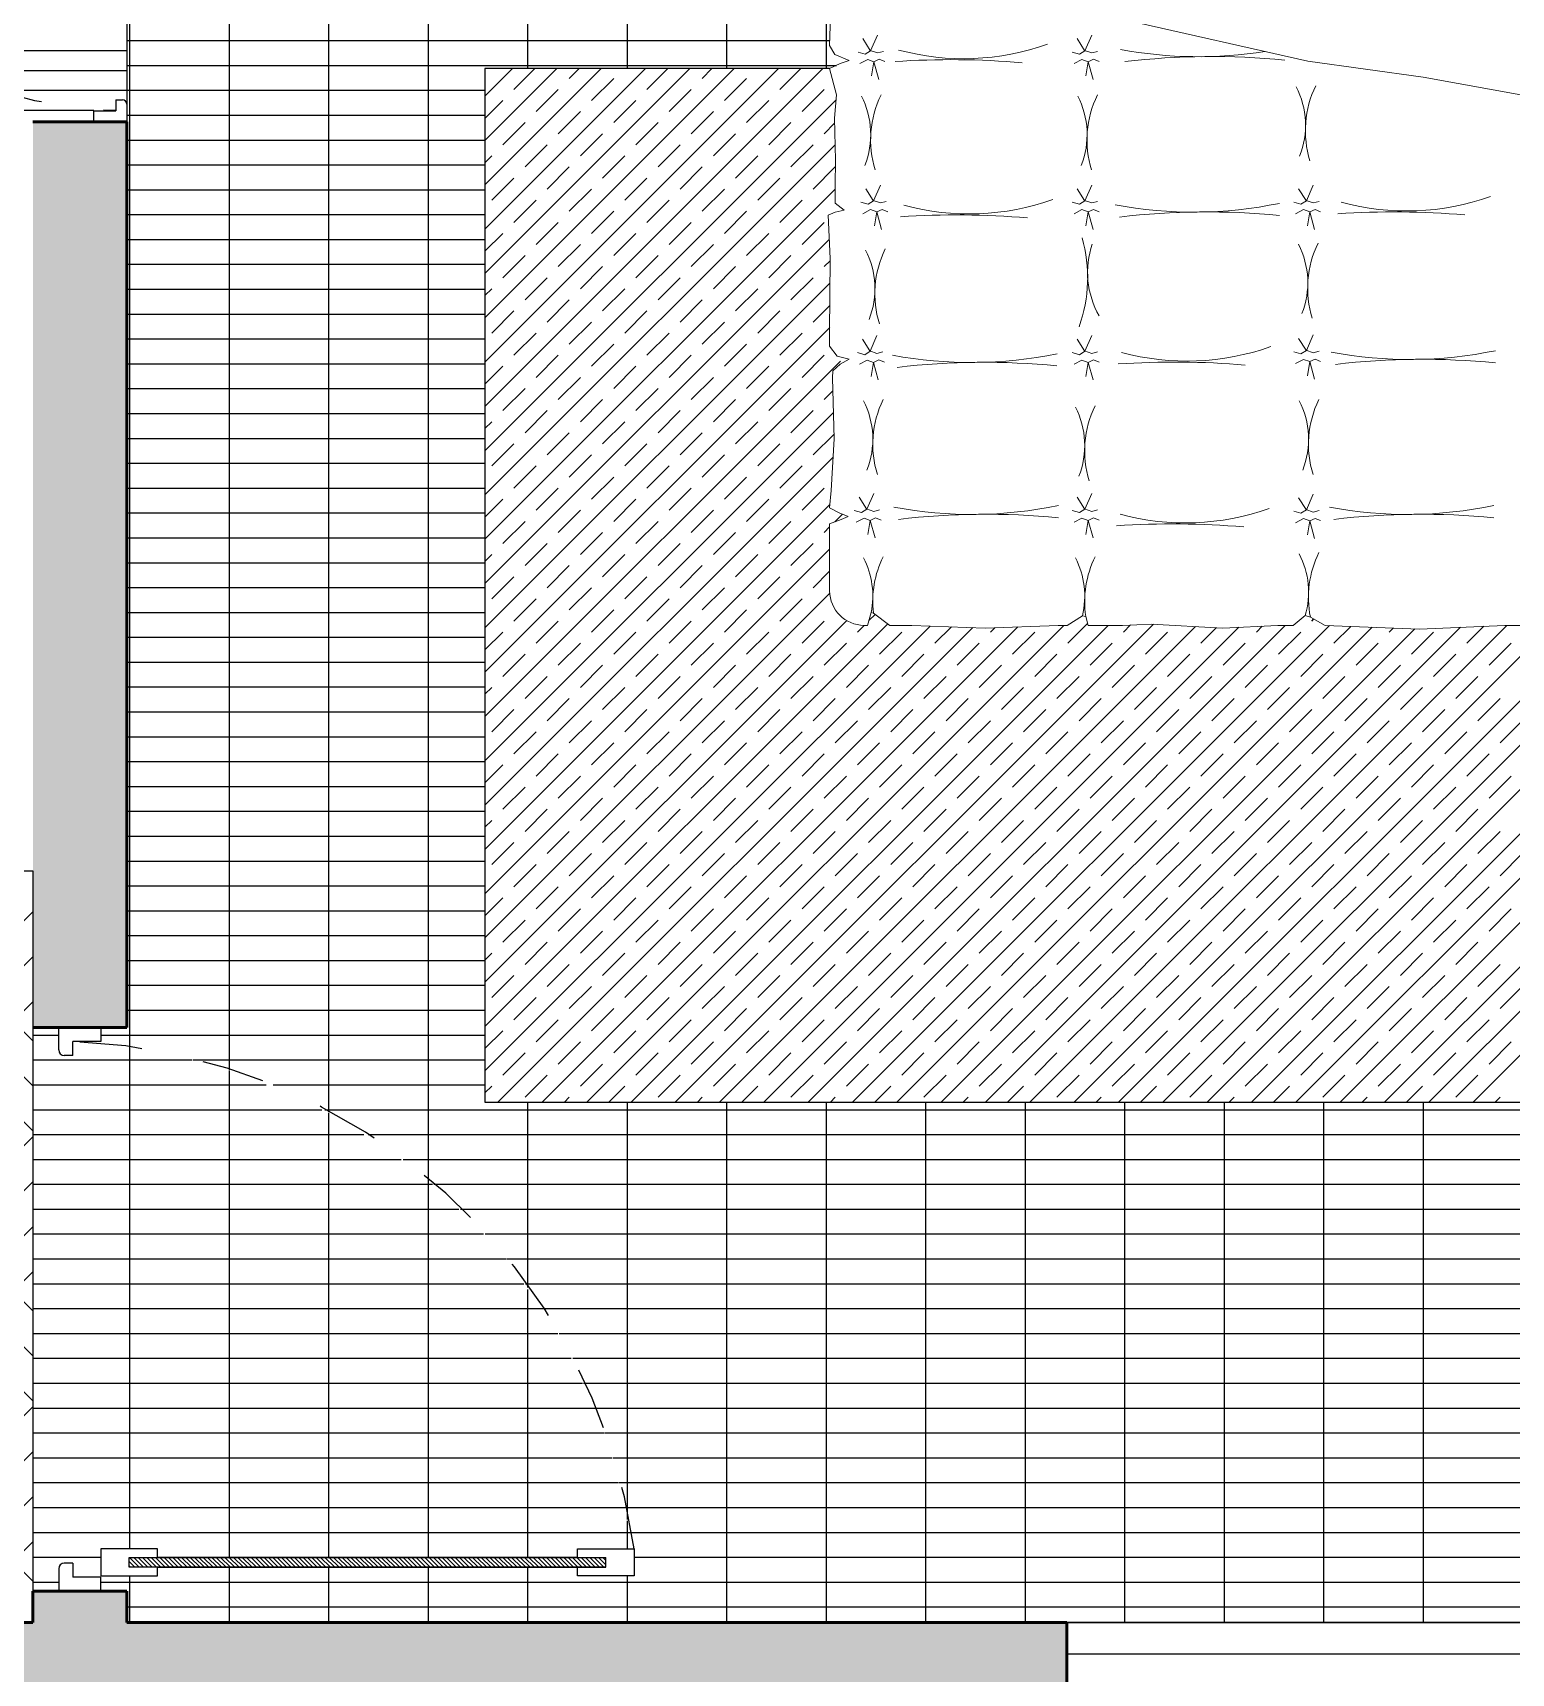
# Model space of a CAD drawing. Header units: millimetres. Extents: x 2999.9 to 3041.9, y 869.6 to 906.3.
# Drawn here: x 3034.92 to 3037.278, y 897.907 to 900.525 of the extents above; entities that cross this region are included whole.
import ezdxf

# ---------------------------------------------------------------- set-up
doc = ezdxf.new("R2010")
doc.units = ezdxf.units.MM
doc.linetypes.add('DASHED2', pattern=[9.525, 6.35, -3.175])
for name, color, linetype in [('1 proyeccion', 253, 'DASHED2'), ('1 puerta 0009', 242, 'Continuous'), ('1 puerta 002', 7, 'Continuous')]:
    doc.layers.add(name, color=color, linetype=linetype)
doc.layers.add('mori', color=166, linetype='Continuous', lineweight=30)
doc.layers.add('MOVI', color=7, linetype='Continuous', lineweight=9)

msp = doc.modelspace()

# ---------------------------------------------------------------- hatches: boundary and pattern name
at = {"layer": '1 puerta 0009'}
h = msp.add_hatch(dxfattribs=at)
h.set_pattern_fill('_USER', color=256, scale=0.0049, angle=315, style=0, pattern_type=0)
h.set_pattern_definition([(315, (2815.608949, 2047.022809), (0.003464823228, 0.003464823228), [])])
h.paths.add_polyline_path([(3035.1184, 898.0915), (3035.0734, 898.0915), (3035.0734, 898.0758), (3035.8339, 898.0758), (3035.8339, 898.0915), (3035.7889, 898.0915)])

# ---------------------------------------------------------------- linework, layer by layer
at = {"color": 251, "linetype": 'Continuous'}
for p, q in [((3035.0744, 898.9038), (3035.0744, 901.658)), ((3035.2332, 898.8689), (3035.2332, 901.658)), ((3035.3919, 898.8022), (3035.3919, 901.658)), ((3035.5507, 898.6939), (3035.5507, 901.658)), ((3035.7094, 900.4679), (3035.7094, 901.2181)), ((3035.8682, 900.4679), (3035.8682, 901.2181)), ((3036.0269, 900.4679), (3036.0269, 901.2181)), ((3036.1857, 900.4679), (3036.1857, 900.7487)), ((3035.0697, 900.5128), (3036.1911, 900.5128)), ((3035.0697, 900.4731), (3036.2016, 900.4731)), ((3035.0697, 900.4334), (3035.641, 900.4334)), ((3035.0697, 900.3937), (3035.641, 900.3937)), ((3035.0697, 900.354), (3035.641, 900.354)), ((3035.0697, 900.3143), (3035.641, 900.3143)), ((3035.0697, 900.2747), (3035.641, 900.2747)), ((3035.0697, 900.235), (3035.641, 900.235)), ((3035.0697, 900.1953), (3035.641, 900.1953)), ((3035.0697, 900.1556), (3035.641, 900.1556)), ((3035.0697, 900.1159), (3035.641, 900.1159)), ((3035.0697, 900.0762), (3035.641, 900.0762)), ((3035.0697, 900.0365), (3035.641, 900.0365)), ((3035.0697, 899.9968), (3035.641, 899.9968)), ((3035.0697, 899.9572), (3035.641, 899.9572)), ((3035.0697, 899.9175), (3035.641, 899.9175)), ((3035.0697, 899.8778), (3035.641, 899.8778)), ((3035.0697, 899.8381), (3035.641, 899.8381)), ((3035.0697, 899.7984), (3035.641, 899.7984)), ((3035.0697, 899.7587), (3035.641, 899.7587)), ((3035.0697, 899.719), (3035.641, 899.719)), ((3035.0697, 899.6793), (3035.641, 899.6793)), ((3035.0697, 899.6397), (3035.641, 899.6397)), ((3035.0697, 899.6), (3035.641, 899.6)), ((3035.0697, 899.5603), (3035.641, 899.5603)), ((3035.0697, 899.5206), (3035.641, 899.5206)), ((3035.0697, 899.4809), (3035.641, 899.4809)), ((3035.0697, 899.4412), (3035.641, 899.4412)), ((3035.0697, 899.4015), (3035.641, 899.4015)), ((3035.0697, 899.3618), (3035.641, 899.3618)), ((3035.0697, 899.3222), (3035.641, 899.3222)), ((3035.0697, 899.2825), (3035.641, 899.2825)), ((3035.0697, 899.2428), (3035.641, 899.2428)), ((3035.0697, 899.2031), (3035.641, 899.2031)), ((3035.0697, 899.1634), (3035.641, 899.1634)), ((3034.8166, 899.019), (3034.9197, 899.122)), ((3035.0697, 899.1237), (3035.641, 899.1237)), ((3035.0697, 899.084), (3035.641, 899.084)), ((3034.9197, 898.916), (3034.7807, 899.0549)), ((3034.8525, 898.9831), (3034.9197, 899.0502)), ((3035.0697, 899.0443), (3035.641, 899.0443)), ((3034.9197, 898.8441), (3034.7448, 899.019)), ((3034.9197, 898.7723), (3034.7089, 898.9831)), ((3035.0697, 899.0047), (3035.641, 899.0047)), ((3034.8885, 898.9471), (3034.9197, 898.9783)), ((3035.0697, 898.965), (3035.641, 898.965)), ((3034.9197, 898.9253), (3034.9609, 898.9253)), ((3035.0284, 898.9253), (3035.641, 898.9253)), ((3035.0744, 898.105), (3035.0744, 898.9036)), ((3034.9197, 898.8856), (3035.1733, 898.8856)), ((3035.1751, 898.8856), (3035.641, 898.8856)), ((3035.2332, 898.0915), (3035.2332, 898.8677)), ((3034.9197, 898.8459), (3035.2917, 898.8459)), ((3035.3031, 898.8459), (3035.641, 898.8459)), ((3034.9197, 898.8062), (3035.3806, 898.8062)), ((3035.3856, 898.8062), (3038.5692, 898.8062)), ((3035.3919, 898.0915), (3035.3919, 898.8004)), ((3035.7094, 898.5225), (3035.7094, 898.8182)), ((3035.8682, 898.1518), (3035.8682, 898.8182)), ((3036.0269, 897.9875), (3036.0269, 898.8182)), ((3036.1857, 897.9875), (3036.1857, 898.8182)), ((3036.3444, 897.9875), (3036.3444, 898.8182)), ((3036.5032, 897.9875), (3036.5032, 898.8182)), ((3036.6619, 897.9875), (3036.6619, 898.8182)), ((3036.8207, 897.9875), (3036.8207, 898.8182)), ((3036.9794, 897.9875), (3036.9794, 898.8182)), ((3037.1382, 897.9875), (3037.1382, 898.8182)), ((3034.7807, 898.6238), (3034.9197, 898.7628)), ((3034.9197, 898.7665), (3035.448, 898.7665)), ((3035.4547, 898.7665), (3038.5692, 898.7665)), ((3034.9197, 898.7268), (3035.5071, 898.7268)), ((3035.5103, 898.7268), (3038.5692, 898.7268)), ((3035.5507, 898.0915), (3035.5507, 898.6936)), ((3034.8166, 898.5879), (3034.9197, 898.6909)), ((3034.9197, 898.6872), (3035.5574, 898.6872)), ((3035.5596, 898.6872), (3038.5692, 898.6872)), ((3034.9197, 898.6475), (3035.5993, 898.6475)), ((3035.602, 898.6475), (3038.5692, 898.6475)), ((3034.9197, 898.4849), (3034.7807, 898.6238)), ((3034.8525, 898.552), (3034.9197, 898.6191)), ((3034.9197, 898.4131), (3034.7448, 898.5879)), ((3034.9197, 898.6078), (3035.6389, 898.6078)), ((3035.6411, 898.6078), (3038.5692, 898.6078)), ((3034.9197, 898.5681), (3035.6747, 898.5681)), ((3035.6757, 898.5681), (3038.5692, 898.5681)), ((3034.9197, 898.3412), (3034.7089, 898.552)), ((3034.8885, 898.5161), (3034.9197, 898.5473)), ((3034.9197, 898.5284), (3035.7029, 898.5284)), ((3035.7056, 898.5284), (3038.5692, 898.5284)), ((3035.7094, 898.0915), (3035.7094, 898.5193)), ((3034.9197, 898.4887), (3035.7312, 898.4887)), ((3035.7313, 898.4887), (3038.5692, 898.4887)), ((3034.9197, 898.449), (3035.757, 898.449)), ((3035.7595, 898.449), (3038.5692, 898.449)), ((3034.9197, 898.4093), (3035.7785, 898.4093)), ((3035.7813, 898.4093), (3038.5692, 898.4093)), ((3034.9197, 898.3697), (3035.7966, 898.3697)), ((3035.798, 898.3697), (3038.5692, 898.3697)), ((3034.7807, 898.1928), (3034.9197, 898.3317)), ((3034.9197, 898.33), (3035.8146, 898.33)), ((3035.8148, 898.33), (3038.5692, 898.33)), ((3034.9197, 898.2903), (3035.8315, 898.2903)), ((3035.8327, 898.2903), (3038.5692, 898.2903)), ((3034.8166, 898.1569), (3034.9197, 898.2599)), ((3034.9197, 898.2506), (3035.8442, 898.2506)), ((3035.8456, 898.2506), (3038.5692, 898.2506)), ((3034.9197, 898.2109), (3035.8537, 898.2109)), ((3035.8547, 898.2109), (3038.5692, 898.2109)), ((3034.9197, 898.0538), (3034.7807, 898.1928)), ((3034.8525, 898.121), (3034.9197, 898.1881)), ((3034.9197, 898.1712), (3035.8631, 898.1712)), ((3035.8637, 898.1712), (3038.5692, 898.1712)), ((3035.8682, 898.105), (3035.8682, 898.1499)), ((3034.8885, 898.085), (3034.9197, 898.1162)), ((3034.9197, 898.1315), (3035.8726, 898.1315)), ((3035.8728, 898.1315), (3038.5692, 898.1315)), ((3034.9197, 898.0918), (3035.0284, 898.0918)), ((3035.1184, 898.0918), (3035.7889, 898.0918)), ((3035.8789, 898.0918), (3038.5692, 898.0918)), ((3035.2332, 897.9875), (3035.2332, 898.0758)), ((3035.3919, 897.9875), (3035.3919, 898.0758)), ((3035.5507, 897.9875), (3035.5507, 898.0758)), ((3035.7094, 897.9875), (3035.7094, 898.0758)), ((3034.9197, 898.0522), (3034.9609, 898.0522)), ((3035.0284, 898.0522), (3038.5692, 898.0522)), ((3035.0744, 897.9875), (3035.0744, 898.0623)), ((3035.8682, 897.9875), (3035.8682, 898.0623)), ((3035.0697, 898.0125), (3038.5692, 898.0125))]:
    msp.add_line(p, q, dxfattribs=at)
for p, q in [((3035.0697, 901.0832), (3035.0697, 900.3832)), ((3036.1909, 900.4679), (3035.641, 900.4679)), ((3035.641, 900.4679), (3035.641, 898.8182)), ((3030.7087, 899.1875), (3034.9197, 899.1875)), ((3034.9197, 899.1875), (3034.9197, 897.9875)), ((3035.641, 898.8182), (3038.2637, 898.8182)), ((3034.9197, 897.9875), (3030.7087, 897.9875))]:
    msp.add_line(p, q)
at = {"color": 252, "linetype": 'Continuous'}
for p, q in [((3034.7211, 900.4969), (3035.0697, 900.4969)), ((3034.7851, 900.4652), (3035.0697, 900.4652)), ((3034.8659, 900.4334), (3035.0697, 900.4334)), ((3033.2692, 900.4017), (3035.0172, 900.4017)), ((3035.0363, 900.4017), (3035.0522, 900.4017))]:
    msp.add_line(p, q, dxfattribs=at)
at = {"color": 31, "linetype": 'Continuous'}
for p, q in [((3035.641, 900.4238), (3035.6851, 900.4679)), ((3035.641, 900.3531), (3035.7559, 900.4679)), ((3035.641, 900.2824), (3035.8266, 900.4679)), ((3035.641, 900.2117), (3035.8973, 900.4679)), ((3035.641, 900.1409), (3035.968, 900.4679)), ((3035.641, 900.0702), (3036.0387, 900.4679)), ((3035.641, 899.9995), (3036.1094, 900.4679)), ((3035.641, 899.9288), (3036.1801, 900.4679)), ((3035.6873, 900.4347), (3035.7204, 900.4679)), ((3035.7756, 900.4524), (3035.7911, 900.4679)), ((3035.811, 900.4171), (3035.8464, 900.4524)), ((3035.8994, 900.4347), (3035.9325, 900.4679)), ((3035.9878, 900.4524), (3036.0032, 900.4679)), ((3036.0231, 900.4171), (3036.0585, 900.4524)), ((3036.1115, 900.4347), (3036.1447, 900.4679)), ((3035.7226, 900.3994), (3035.758, 900.4347)), ((3035.9347, 900.3994), (3035.9701, 900.4347)), ((3036.1469, 900.3994), (3036.1822, 900.4347)), ((3035.641, 899.8581), (3036.2012, 900.4183)), ((3035.641, 900.3885), (3035.6696, 900.4171)), ((3035.758, 900.364), (3035.7933, 900.3994)), ((3035.8464, 900.3817), (3035.8817, 900.4171)), ((3035.9701, 900.364), (3036.0055, 900.3994)), ((3036.0585, 900.3817), (3036.0938, 900.4171)), ((3035.6696, 900.3464), (3035.7049, 900.3817)), ((3035.8817, 900.3464), (3035.9171, 900.3817)), ((3036.0938, 900.3464), (3036.1292, 900.3817)), ((3036.1822, 900.364), (3036.1989, 900.3807)), ((3035.641, 899.7874), (3036.1998, 900.3462)), ((3035.7049, 900.311), (3035.7403, 900.3464)), ((3035.7933, 900.3287), (3035.8287, 900.364)), ((3035.9171, 900.311), (3035.9524, 900.3464)), ((3036.0055, 900.3287), (3036.0408, 900.364)), ((3036.1292, 900.311), (3036.1646, 900.3464)), ((3035.641, 900.3178), (3035.6519, 900.3287)), ((3035.8287, 900.2933), (3035.864, 900.3287)), ((3036.0408, 900.2933), (3036.0762, 900.3287)), ((3035.6519, 900.258), (3035.6873, 900.2933)), ((3035.7403, 900.2756), (3035.7756, 900.311)), ((3035.864, 900.258), (3035.8994, 900.2933)), ((3035.9524, 900.2756), (3035.9878, 900.311)), ((3036.0762, 900.258), (3036.1115, 900.2933)), ((3036.1646, 900.2756), (3036.1999, 900.311)), ((3035.641, 899.7167), (3036.1998, 900.2755)), ((3035.7756, 900.2403), (3035.811, 900.2756)), ((3035.9878, 900.2403), (3036.0231, 900.2756)), ((3035.6873, 900.2226), (3035.7226, 900.258)), ((3035.811, 900.2049), (3035.8464, 900.2403)), ((3035.8994, 900.2226), (3035.9347, 900.258)), ((3036.0231, 900.2049), (3036.0585, 900.2403)), ((3036.1115, 900.2226), (3036.1469, 900.258)), ((3035.7226, 900.1873), (3035.758, 900.2226)), ((3035.9347, 900.1873), (3035.9701, 900.2226)), ((3036.1469, 900.1873), (3036.1822, 900.2226)), ((3035.641, 900.1764), (3035.6696, 900.2049)), ((3035.641, 899.646), (3036.1901, 900.195)), ((3035.758, 900.1519), (3035.7933, 900.1873)), ((3035.8464, 900.1696), (3035.8817, 900.2049)), ((3035.9701, 900.1519), (3036.0055, 900.1873)), ((3036.0585, 900.1696), (3036.0938, 900.2049)), ((3035.6696, 900.1342), (3035.7049, 900.1696)), ((3035.8817, 900.1342), (3035.9171, 900.1696)), ((3036.0938, 900.1342), (3036.1292, 900.1696)), ((3036.1822, 900.1519), (3036.1915, 900.1612)), ((3035.7049, 900.0989), (3035.7403, 900.1342)), ((3035.7933, 900.1165), (3035.8287, 900.1519)), ((3035.9171, 900.0989), (3035.9524, 900.1342)), ((3036.0055, 900.1165), (3036.0408, 900.1519)), ((3036.1292, 900.0989), (3036.1646, 900.1342)), ((3036.9346, 898.8182), (3038.2637, 900.1473)), ((3035.641, 899.5753), (3036.1913, 900.1255)), ((3035.641, 900.1057), (3035.6519, 900.1165)), ((3035.8287, 900.0812), (3035.864, 900.1165)), ((3036.0408, 900.0812), (3036.0762, 900.1165)), ((3035.6519, 900.0458), (3035.6873, 900.0812)), ((3035.7403, 900.0635), (3035.7756, 900.0989)), ((3035.864, 900.0458), (3035.8994, 900.0812)), ((3035.9524, 900.0635), (3035.9878, 900.0989)), ((3036.0762, 900.0458), (3036.1115, 900.0812)), ((3036.1646, 900.0635), (3036.1911, 900.0901)), ((3035.641, 899.5045), (3036.191, 900.0545)), ((3035.7756, 900.0282), (3035.811, 900.0635)), ((3035.9878, 900.0282), (3036.0231, 900.0635)), ((3037.0053, 898.8182), (3038.2637, 900.0766)), ((3035.6873, 900.0105), (3035.7226, 900.0458)), ((3035.811, 899.9928), (3035.8464, 900.0282)), ((3035.8994, 900.0105), (3035.9347, 900.0458)), ((3036.0231, 899.9928), (3036.0585, 900.0282)), ((3036.1115, 900.0105), (3036.1469, 900.0458)), ((3035.641, 899.4338), (3036.2084, 900.0012)), ((3035.7226, 899.9751), (3035.758, 900.0105)), ((3035.9347, 899.9751), (3035.9701, 900.0105)), ((3036.1469, 899.9751), (3036.1822, 900.0105)), ((3037.0761, 898.8182), (3038.2637, 900.0059)), ((3035.641, 899.9643), (3035.6696, 899.9928)), ((3035.758, 899.9398), (3035.7933, 899.9751)), ((3035.8464, 899.9574), (3035.8817, 899.9928)), ((3035.9701, 899.9398), (3036.0055, 899.9751)), ((3036.0585, 899.9574), (3036.0938, 899.9928)), ((3035.6696, 899.9221), (3035.7049, 899.9574)), ((3035.8817, 899.9221), (3035.9171, 899.9574)), ((3036.0938, 899.9221), (3036.1292, 899.9574)), ((3036.1822, 899.9398), (3036.1962, 899.9537)), ((3035.7049, 899.8867), (3035.7403, 899.9221)), ((3035.7933, 899.9044), (3035.8287, 899.9398)), ((3035.9171, 899.8867), (3035.9524, 899.9221)), ((3036.0055, 899.9044), (3036.0408, 899.9398)), ((3036.1292, 899.8867), (3036.1646, 899.9221)), ((3037.1468, 898.8182), (3038.2637, 899.9351)), ((3035.641, 899.3631), (3036.197, 899.9191)), ((3035.641, 899.8936), (3035.6519, 899.9044)), ((3035.8287, 899.8691), (3035.864, 899.9044)), ((3036.0408, 899.8691), (3036.0762, 899.9044)), ((3035.7403, 899.8514), (3035.7756, 899.8867)), ((3035.9524, 899.8514), (3035.9878, 899.8867)), ((3036.1646, 899.8514), (3036.1979, 899.8847)), ((3035.641, 899.2924), (3036.1964, 899.8477)), ((3035.6519, 899.8337), (3035.6873, 899.8691)), ((3035.7756, 899.816), (3035.811, 899.8514)), ((3035.864, 899.8337), (3035.8994, 899.8691)), ((3035.9878, 899.816), (3036.0231, 899.8514)), ((3036.0762, 899.8337), (3036.1115, 899.8691)), ((3037.2175, 898.8182), (3038.2637, 899.8644)), ((3035.6873, 899.7984), (3035.7226, 899.8337)), ((3035.8994, 899.7984), (3035.9347, 899.8337)), ((3036.1115, 899.7984), (3036.1469, 899.8337)), ((3035.7226, 899.763), (3035.758, 899.7984)), ((3035.811, 899.7807), (3035.8464, 899.816)), ((3035.9347, 899.763), (3035.9701, 899.7984)), ((3036.0231, 899.7807), (3036.0585, 899.816)), ((3036.1469, 899.763), (3036.1822, 899.7984)), ((3035.641, 899.7521), (3035.6696, 899.7807)), ((3035.641, 899.2217), (3036.1913, 899.772)), ((3035.8464, 899.7453), (3035.8817, 899.7807)), ((3036.0585, 899.7453), (3036.0938, 899.7807)), ((3035.6696, 899.71), (3035.7049, 899.7453)), ((3035.758, 899.7276), (3035.7933, 899.763)), ((3035.8817, 899.71), (3035.9171, 899.7453)), ((3035.9701, 899.7276), (3036.0055, 899.763)), ((3036.0938, 899.71), (3036.1292, 899.7453)), ((3036.1991, 899.7445), (3036.2107, 899.7561)), ((3035.7933, 899.6923), (3035.8287, 899.7276)), ((3036.0055, 899.6923), (3036.0408, 899.7276)), ((3036.1822, 899.7276), (3036.1909, 899.7363)), ((3035.641, 899.151), (3036.1909, 899.7009)), ((3035.641, 899.6814), (3035.6519, 899.6923)), ((3035.7049, 899.6746), (3035.7403, 899.71)), ((3035.8287, 899.6569), (3035.864, 899.6923)), ((3035.9171, 899.6746), (3035.9524, 899.71)), ((3036.0408, 899.6569), (3036.0762, 899.6923)), ((3036.1292, 899.6746), (3036.1646, 899.71)), ((3035.7403, 899.6393), (3035.7756, 899.6746)), ((3035.9524, 899.6393), (3035.9878, 899.6746)), ((3036.1646, 899.6393), (3036.1909, 899.6656)), ((3035.6519, 899.6216), (3035.6873, 899.6569)), ((3035.7756, 899.6039), (3035.811, 899.6393)), ((3035.864, 899.6216), (3035.8994, 899.6569)), ((3035.9878, 899.6039), (3036.0231, 899.6393)), ((3036.0762, 899.6216), (3036.1115, 899.6569)), ((3035.641, 899.0803), (3036.1913, 899.6305)), ((3035.6873, 899.5862), (3035.7226, 899.6216)), ((3035.8994, 899.5862), (3035.9347, 899.6216)), ((3036.1115, 899.5862), (3036.1469, 899.6216)), ((3035.641, 899.0096), (3036.2183, 899.5868)), ((3035.641, 898.9389), (3036.2838, 899.5816)), ((3035.7226, 899.5509), (3035.758, 899.5862)), ((3035.811, 899.5685), (3035.8464, 899.6039)), ((3035.9347, 899.5509), (3035.9701, 899.5862)), ((3036.0231, 899.5685), (3036.0585, 899.6039)), ((3036.1469, 899.5509), (3036.1822, 899.5862)), ((3036.1999, 899.6039), (3036.2002, 899.6042)), ((3036.2537, 899.587), (3036.2635, 899.5968)), ((3036.5711, 899.5509), (3036.6025, 899.5823)), ((3036.7225, 898.8182), (3037.4859, 899.5816)), ((3036.96, 899.5862), (3036.9633, 899.5895)), ((3035.641, 898.8682), (3036.3511, 899.5782)), ((3035.641, 899.54), (3035.6696, 899.5685)), ((3035.6618, 898.8182), (3036.4193, 899.5757)), ((3035.7325, 898.8182), (3036.4912, 899.5769)), ((3035.8033, 898.8182), (3036.5644, 899.5793)), ((3035.8464, 899.5332), (3035.8817, 899.5685)), ((3035.874, 898.8182), (3036.6351, 899.5793)), ((3035.9447, 898.8182), (3036.7075, 899.5811)), ((3036.0154, 898.8182), (3036.7745, 899.5773)), ((3036.0585, 899.5332), (3036.0938, 899.5685)), ((3036.0861, 898.8182), (3036.844, 899.5762)), ((3036.1568, 898.8182), (3036.9179, 899.5793)), ((3036.2275, 898.8182), (3036.9883, 899.5791)), ((3036.2353, 899.5685), (3036.2461, 899.5793)), ((3036.2706, 899.5332), (3036.306, 899.5685)), ((3036.2982, 898.8182), (3037.0563, 899.5763)), ((3036.359, 899.5509), (3036.3851, 899.577)), ((3036.3689, 898.8182), (3037.1243, 899.5735)), ((3036.4397, 898.8182), (3037.1976, 899.5762)), ((3036.4474, 899.5685), (3036.4544, 899.5755)), ((3036.4827, 899.5332), (3036.5181, 899.5685)), ((3036.5104, 898.8182), (3037.2715, 899.5793)), ((3036.5811, 898.8182), (3037.3419, 899.5791)), ((3036.6518, 898.8182), (3037.4116, 899.5781)), ((3036.6595, 899.5685), (3036.6708, 899.5799)), ((3036.6949, 899.5332), (3036.7302, 899.5685)), ((3036.7833, 899.5509), (3036.8078, 899.5754)), ((3036.7932, 898.8182), (3037.5559, 899.5809)), ((3036.8639, 898.8182), (3037.625, 899.5793)), ((3036.8717, 899.5685), (3036.8812, 899.5781)), ((3036.907, 899.5332), (3036.9424, 899.5685)), ((3036.9954, 899.5509), (3037.0222, 899.5777)), ((3037.0838, 899.5685), (3037.0902, 899.5749)), ((3037.1191, 899.5332), (3037.1545, 899.5685)), ((3037.2075, 899.5509), (3037.2345, 899.5778)), ((3035.6696, 899.4978), (3035.7049, 899.5332)), ((3035.758, 899.5155), (3035.7933, 899.5509)), ((3035.8817, 899.4978), (3035.9171, 899.5332)), ((3035.9701, 899.5155), (3036.0055, 899.5509)), ((3036.0938, 899.4978), (3036.1292, 899.5332)), ((3036.1822, 899.5155), (3036.2176, 899.5509)), ((3036.306, 899.4978), (3036.3413, 899.5332)), ((3036.3944, 899.5155), (3036.4297, 899.5509)), ((3036.5181, 899.4978), (3036.5535, 899.5332)), ((3036.6065, 899.5155), (3036.6418, 899.5509)), ((3036.7302, 899.4978), (3036.7656, 899.5332)), ((3036.8186, 899.5155), (3036.854, 899.5509)), ((3036.9424, 899.4978), (3036.9777, 899.5332)), ((3037.0308, 899.5155), (3037.0661, 899.5509)), ((3037.1545, 899.4978), (3037.1899, 899.5332)), ((3037.2429, 899.5155), (3037.2782, 899.5509)), ((3035.7933, 899.4802), (3035.8287, 899.5155)), ((3036.0055, 899.4802), (3036.0408, 899.5155)), ((3036.2176, 899.4802), (3036.2529, 899.5155)), ((3036.4297, 899.4802), (3036.4651, 899.5155)), ((3036.6418, 899.4802), (3036.6772, 899.5155)), ((3036.854, 899.4802), (3036.8893, 899.5155)), ((3037.0661, 899.4802), (3037.1015, 899.5155)), ((3035.641, 899.4693), (3035.6519, 899.4802)), ((3035.7049, 899.4625), (3035.7403, 899.4978)), ((3035.8287, 899.4448), (3035.864, 899.4802)), ((3035.9171, 899.4625), (3035.9524, 899.4978)), ((3036.0408, 899.4448), (3036.0762, 899.4802)), ((3036.1292, 899.4625), (3036.1646, 899.4978)), ((3036.2529, 899.4448), (3036.2883, 899.4802)), ((3036.3413, 899.4625), (3036.3767, 899.4978)), ((3036.4651, 899.4448), (3036.5004, 899.4802)), ((3036.5535, 899.4625), (3036.5888, 899.4978)), ((3036.6772, 899.4448), (3036.7126, 899.4802)), ((3036.7656, 899.4625), (3036.8009, 899.4978)), ((3036.8893, 899.4448), (3036.9247, 899.4802)), ((3036.9777, 899.4625), (3037.0131, 899.4978)), ((3037.1015, 899.4448), (3037.1368, 899.4802)), ((3037.1899, 899.4625), (3037.2252, 899.4978)), ((3035.7403, 899.4271), (3035.7756, 899.4625)), ((3035.9524, 899.4271), (3035.9878, 899.4625)), ((3036.1646, 899.4271), (3036.1999, 899.4625)), ((3036.3767, 899.4271), (3036.412, 899.4625)), ((3036.5888, 899.4271), (3036.6242, 899.4625)), ((3036.8009, 899.4271), (3036.8363, 899.4625)), ((3037.0131, 899.4271), (3037.0484, 899.4625)), ((3037.2252, 899.4271), (3037.2606, 899.4625)), ((3035.6519, 899.4094), (3035.6873, 899.4448)), ((3035.7756, 899.3918), (3035.811, 899.4271)), ((3035.864, 899.4094), (3035.8994, 899.4448)), ((3035.9878, 899.3918), (3036.0231, 899.4271)), ((3036.0762, 899.4094), (3036.1115, 899.4448)), ((3036.1999, 899.3918), (3036.2353, 899.4271)), ((3036.2883, 899.4094), (3036.3237, 899.4448)), ((3036.412, 899.3918), (3036.4474, 899.4271)), ((3036.5004, 899.4094), (3036.5358, 899.4448)), ((3036.6242, 899.3918), (3036.6595, 899.4271)), ((3036.7126, 899.4094), (3036.7479, 899.4448)), ((3036.8363, 899.3918), (3036.8717, 899.4271)), ((3036.9247, 899.4094), (3036.96, 899.4448)), ((3037.0484, 899.3918), (3037.0838, 899.4271)), ((3037.1368, 899.4094), (3037.1722, 899.4448)), ((3037.2606, 899.3918), (3037.2959, 899.4271)), ((3035.6873, 899.3741), (3035.7226, 899.4094)), ((3035.8994, 899.3741), (3035.9347, 899.4094)), ((3036.1115, 899.3741), (3036.1469, 899.4094)), ((3036.3237, 899.3741), (3036.359, 899.4094)), ((3036.5358, 899.3741), (3036.5711, 899.4094)), ((3036.7479, 899.3741), (3036.7833, 899.4094)), ((3036.96, 899.3741), (3036.9954, 899.4094)), ((3037.1722, 899.3741), (3037.2075, 899.4094)), ((3035.7226, 899.3387), (3035.758, 899.3741)), ((3035.811, 899.3564), (3035.8464, 899.3918)), ((3035.9347, 899.3387), (3035.9701, 899.3741)), ((3036.0231, 899.3564), (3036.0585, 899.3918)), ((3036.1469, 899.3387), (3036.1822, 899.3741)), ((3036.2353, 899.3564), (3036.2706, 899.3918)), ((3036.359, 899.3387), (3036.3944, 899.3741)), ((3036.4474, 899.3564), (3036.4827, 899.3918)), ((3036.5711, 899.3387), (3036.6065, 899.3741)), ((3036.6595, 899.3564), (3036.6949, 899.3918)), ((3036.7833, 899.3387), (3036.8186, 899.3741)), ((3036.8717, 899.3564), (3036.907, 899.3918)), ((3036.9954, 899.3387), (3037.0308, 899.3741)), ((3037.0838, 899.3564), (3037.1191, 899.3918)), ((3037.2075, 899.3387), (3037.2429, 899.3741)), ((3035.641, 899.3279), (3035.6696, 899.3564)), ((3035.8464, 899.3211), (3035.8817, 899.3564)), ((3036.0585, 899.3211), (3036.0938, 899.3564)), ((3036.2706, 899.3211), (3036.306, 899.3564)), ((3036.4827, 899.3211), (3036.5181, 899.3564)), ((3036.6949, 899.3211), (3036.7302, 899.3564)), ((3036.907, 899.3211), (3036.9424, 899.3564)), ((3037.1191, 899.3211), (3037.1545, 899.3564)), ((3035.6696, 899.2857), (3035.7049, 899.3211)), ((3035.758, 899.3034), (3035.7933, 899.3387)), ((3035.8817, 899.2857), (3035.9171, 899.3211)), ((3035.9701, 899.3034), (3036.0055, 899.3387)), ((3036.0938, 899.2857), (3036.1292, 899.3211)), ((3036.1822, 899.3034), (3036.2176, 899.3387)), ((3036.306, 899.2857), (3036.3413, 899.3211)), ((3036.3944, 899.3034), (3036.4297, 899.3387)), ((3036.5181, 899.2857), (3036.5535, 899.3211)), ((3036.6065, 899.3034), (3036.6418, 899.3387)), ((3036.7302, 899.2857), (3036.7656, 899.3211)), ((3036.8186, 899.3034), (3036.854, 899.3387)), ((3036.9424, 899.2857), (3036.9777, 899.3211)), ((3037.0308, 899.3034), (3037.0661, 899.3387)), ((3037.1545, 899.2857), (3037.1899, 899.3211)), ((3037.2429, 899.3034), (3037.2782, 899.3387)), ((3035.7933, 899.268), (3035.8287, 899.3034)), ((3036.0055, 899.268), (3036.0408, 899.3034)), ((3036.2176, 899.268), (3036.2529, 899.3034)), ((3036.4297, 899.268), (3036.4651, 899.3034)), ((3036.6418, 899.268), (3036.6772, 899.3034)), ((3036.854, 899.268), (3036.8893, 899.3034)), ((3037.0661, 899.268), (3037.1015, 899.3034)), ((3035.641, 899.2572), (3035.6519, 899.268)), ((3035.7049, 899.2503), (3035.7403, 899.2857)), ((3035.8287, 899.2327), (3035.864, 899.268)), ((3035.9171, 899.2503), (3035.9524, 899.2857)), ((3036.0408, 899.2327), (3036.0762, 899.268)), ((3036.1292, 899.2503), (3036.1646, 899.2857)), ((3036.2529, 899.2327), (3036.2883, 899.268)), ((3036.3413, 899.2503), (3036.3767, 899.2857)), ((3036.4651, 899.2327), (3036.5004, 899.268)), ((3036.5535, 899.2503), (3036.5888, 899.2857)), ((3036.6772, 899.2327), (3036.7126, 899.268)), ((3036.7656, 899.2503), (3036.8009, 899.2857)), ((3036.8893, 899.2327), (3036.9247, 899.268)), ((3036.9777, 899.2503), (3037.0131, 899.2857)), ((3037.1015, 899.2327), (3037.1368, 899.268)), ((3037.1899, 899.2503), (3037.2252, 899.2857)), ((3035.7403, 899.215), (3035.7756, 899.2503)), ((3035.9524, 899.215), (3035.9878, 899.2503)), ((3036.1646, 899.215), (3036.1999, 899.2503)), ((3036.3767, 899.215), (3036.412, 899.2503)), ((3036.5888, 899.215), (3036.6242, 899.2503)), ((3036.8009, 899.215), (3036.8363, 899.2503)), ((3037.0131, 899.215), (3037.0484, 899.2503)), ((3037.2252, 899.215), (3037.2606, 899.2503)), ((3035.6519, 899.1973), (3035.6873, 899.2327)), ((3035.7756, 899.1796), (3035.811, 899.215)), ((3035.864, 899.1973), (3035.8994, 899.2327)), ((3035.9878, 899.1796), (3036.0231, 899.215)), ((3036.0762, 899.1973), (3036.1115, 899.2327)), ((3036.1999, 899.1796), (3036.2353, 899.215)), ((3036.2883, 899.1973), (3036.3237, 899.2327)), ((3036.412, 899.1796), (3036.4474, 899.215)), ((3036.5004, 899.1973), (3036.5358, 899.2327)), ((3036.6242, 899.1796), (3036.6595, 899.215)), ((3036.7126, 899.1973), (3036.7479, 899.2327)), ((3036.8363, 899.1796), (3036.8717, 899.215)), ((3036.9247, 899.1973), (3036.96, 899.2327)), ((3037.0484, 899.1796), (3037.0838, 899.215)), ((3037.1368, 899.1973), (3037.1722, 899.2327)), ((3037.2606, 899.1796), (3037.2959, 899.215)), ((3035.6873, 899.162), (3035.7226, 899.1973)), ((3035.8994, 899.162), (3035.9347, 899.1973)), ((3036.1115, 899.162), (3036.1469, 899.1973)), ((3036.3237, 899.162), (3036.359, 899.1973)), ((3036.5358, 899.162), (3036.5711, 899.1973)), ((3036.7479, 899.162), (3036.7833, 899.1973)), ((3036.96, 899.162), (3036.9954, 899.1973)), ((3037.1722, 899.162), (3037.2075, 899.1973)), ((3035.811, 899.1443), (3035.8464, 899.1796)), ((3036.0231, 899.1443), (3036.0585, 899.1796)), ((3036.2353, 899.1443), (3036.2706, 899.1796)), ((3036.4474, 899.1443), (3036.4827, 899.1796)), ((3036.6595, 899.1443), (3036.6949, 899.1796)), ((3036.8717, 899.1443), (3036.907, 899.1796)), ((3037.0838, 899.1443), (3037.1191, 899.1796)), ((3035.641, 899.1157), (3035.6696, 899.1443)), ((3035.7226, 899.1266), (3035.758, 899.162)), ((3035.8464, 899.1089), (3035.8817, 899.1443)), ((3035.9347, 899.1266), (3035.9701, 899.162)), ((3036.0585, 899.1089), (3036.0938, 899.1443)), ((3036.1469, 899.1266), (3036.1822, 899.162)), ((3036.2706, 899.1089), (3036.306, 899.1443)), ((3036.359, 899.1266), (3036.3944, 899.162)), ((3036.4827, 899.1089), (3036.5181, 899.1443)), ((3036.5711, 899.1266), (3036.6065, 899.162)), ((3036.6949, 899.1089), (3036.7302, 899.1443)), ((3036.7833, 899.1266), (3036.8186, 899.162)), ((3036.907, 899.1089), (3036.9424, 899.1443)), ((3036.9954, 899.1266), (3037.0308, 899.162)), ((3037.1191, 899.1089), (3037.1545, 899.1443)), ((3037.2075, 899.1266), (3037.2429, 899.162)), ((3035.758, 899.0912), (3035.7933, 899.1266)), ((3035.9701, 899.0912), (3036.0055, 899.1266)), ((3036.1822, 899.0912), (3036.2176, 899.1266)), ((3036.3944, 899.0912), (3036.4297, 899.1266)), ((3036.6065, 899.0912), (3036.6418, 899.1266)), ((3036.8186, 899.0912), (3036.854, 899.1266)), ((3037.0308, 899.0912), (3037.0661, 899.1266)), ((3037.2429, 899.0912), (3037.2782, 899.1266)), ((3035.6696, 899.0736), (3035.7049, 899.1089)), ((3035.7933, 899.0559), (3035.8287, 899.0912)), ((3035.8817, 899.0736), (3035.9171, 899.1089)), ((3036.0055, 899.0559), (3036.0408, 899.0912)), ((3036.0938, 899.0736), (3036.1292, 899.1089)), ((3036.2176, 899.0559), (3036.2529, 899.0912)), ((3036.306, 899.0736), (3036.3413, 899.1089)), ((3036.4297, 899.0559), (3036.4651, 899.0912)), ((3036.5181, 899.0736), (3036.5535, 899.1089)), ((3036.6418, 899.0559), (3036.6772, 899.0912)), ((3036.7302, 899.0736), (3036.7656, 899.1089)), ((3036.854, 899.0559), (3036.8893, 899.0912)), ((3036.9424, 899.0736), (3036.9777, 899.1089)), ((3037.0661, 899.0559), (3037.1015, 899.0912)), ((3037.1545, 899.0736), (3037.1899, 899.1089)), ((3035.7049, 899.0382), (3035.7403, 899.0736)), ((3035.9171, 899.0382), (3035.9524, 899.0736)), ((3036.1292, 899.0382), (3036.1646, 899.0736)), ((3036.3413, 899.0382), (3036.3767, 899.0736)), ((3036.5535, 899.0382), (3036.5888, 899.0736)), ((3036.7656, 899.0382), (3036.8009, 899.0736)), ((3036.9777, 899.0382), (3037.0131, 899.0736)), ((3037.1899, 899.0382), (3037.2252, 899.0736)), ((3035.641, 899.045), (3035.6519, 899.0559)), ((3035.7403, 899.0029), (3035.7756, 899.0382)), ((3035.8287, 899.0205), (3035.864, 899.0559)), ((3035.9524, 899.0029), (3035.9878, 899.0382)), ((3036.0408, 899.0205), (3036.0762, 899.0559)), ((3036.1646, 899.0029), (3036.1999, 899.0382)), ((3036.2529, 899.0205), (3036.2883, 899.0559)), ((3036.3767, 899.0029), (3036.412, 899.0382)), ((3036.4651, 899.0205), (3036.5004, 899.0559)), ((3036.5888, 899.0029), (3036.6242, 899.0382)), ((3036.6772, 899.0205), (3036.7126, 899.0559)), ((3036.8009, 899.0029), (3036.8363, 899.0382)), ((3036.8893, 899.0205), (3036.9247, 899.0559)), ((3037.0131, 899.0029), (3037.0484, 899.0382)), ((3037.1015, 899.0205), (3037.1368, 899.0559)), ((3037.2252, 899.0029), (3037.2606, 899.0382)), ((3035.6519, 898.9852), (3035.6873, 899.0205)), ((3035.864, 898.9852), (3035.8994, 899.0205)), ((3036.0762, 898.9852), (3036.1115, 899.0205)), ((3036.2883, 898.9852), (3036.3237, 899.0205)), ((3036.5004, 898.9852), (3036.5358, 899.0205)), ((3036.7126, 898.9852), (3036.7479, 899.0205)), ((3036.9247, 898.9852), (3036.96, 899.0205)), ((3037.1368, 898.9852), (3037.1722, 899.0205)), ((3035.6873, 898.9498), (3035.7226, 898.9852)), ((3035.7756, 898.9675), (3035.811, 899.0029)), ((3035.8994, 898.9498), (3035.9347, 898.9852)), ((3035.9878, 898.9675), (3036.0231, 899.0029)), ((3036.1115, 898.9498), (3036.1469, 898.9852)), ((3036.1999, 898.9675), (3036.2353, 899.0029)), ((3036.3237, 898.9498), (3036.359, 898.9852)), ((3036.412, 898.9675), (3036.4474, 899.0029)), ((3036.5358, 898.9498), (3036.5711, 898.9852)), ((3036.6242, 898.9675), (3036.6595, 899.0029)), ((3036.7479, 898.9498), (3036.7833, 898.9852)), ((3036.8363, 898.9675), (3036.8717, 899.0029)), ((3036.96, 898.9498), (3036.9954, 898.9852)), ((3037.0484, 898.9675), (3037.0838, 899.0029)), ((3037.1722, 898.9498), (3037.2075, 898.9852)), ((3037.2606, 898.9675), (3037.2959, 899.0029)), ((3035.811, 898.9321), (3035.8464, 898.9675)), ((3036.0231, 898.9321), (3036.0585, 898.9675)), ((3036.2353, 898.9321), (3036.2706, 898.9675)), ((3036.4474, 898.9321), (3036.4827, 898.9675)), ((3036.6595, 898.9321), (3036.6949, 898.9675)), ((3036.8717, 898.9321), (3036.907, 898.9675)), ((3037.0838, 898.9321), (3037.1191, 898.9675)), ((3035.641, 898.9036), (3035.6696, 898.9321)), ((3035.7226, 898.9145), (3035.758, 898.9498)), ((3035.8464, 898.8968), (3035.8817, 898.9321)), ((3035.9347, 898.9145), (3035.9701, 898.9498)), ((3036.0585, 898.8968), (3036.0938, 898.9321)), ((3036.1469, 898.9145), (3036.1822, 898.9498)), ((3036.2706, 898.8968), (3036.306, 898.9321)), ((3036.359, 898.9145), (3036.3944, 898.9498)), ((3036.4827, 898.8968), (3036.5181, 898.9321)), ((3036.5711, 898.9145), (3036.6065, 898.9498)), ((3036.6949, 898.8968), (3036.7302, 898.9321)), ((3036.7833, 898.9145), (3036.8186, 898.9498)), ((3036.907, 898.8968), (3036.9424, 898.9321)), ((3036.9954, 898.9145), (3037.0308, 898.9498)), ((3037.1191, 898.8968), (3037.1545, 898.9321)), ((3037.2075, 898.9145), (3037.2429, 898.9498)), ((3035.758, 898.8791), (3035.7933, 898.9145)), ((3035.9701, 898.8791), (3036.0055, 898.9145)), ((3036.1822, 898.8791), (3036.2176, 898.9145)), ((3036.3944, 898.8791), (3036.4297, 898.9145)), ((3036.6065, 898.8791), (3036.6418, 898.9145)), ((3036.8186, 898.8791), (3036.854, 898.9145)), ((3037.0308, 898.8791), (3037.0661, 898.9145)), ((3037.2429, 898.8791), (3037.2782, 898.9145)), ((3035.6696, 898.8614), (3035.7049, 898.8968)), ((3035.7933, 898.8438), (3035.8287, 898.8791)), ((3035.8817, 898.8614), (3035.9171, 898.8968)), ((3036.0055, 898.8438), (3036.0408, 898.8791)), ((3036.0938, 898.8614), (3036.1292, 898.8968)), ((3036.2176, 898.8438), (3036.2529, 898.8791)), ((3036.306, 898.8614), (3036.3413, 898.8968)), ((3036.4297, 898.8438), (3036.4651, 898.8791)), ((3036.5181, 898.8614), (3036.5535, 898.8968)), ((3036.6418, 898.8438), (3036.6772, 898.8791)), ((3036.7302, 898.8614), (3036.7656, 898.8968)), ((3036.854, 898.8438), (3036.8893, 898.8791)), ((3036.9424, 898.8614), (3036.9777, 898.8968)), ((3037.0661, 898.8438), (3037.1015, 898.8791)), ((3037.1545, 898.8614), (3037.1899, 898.8968)), ((3035.7049, 898.8261), (3035.7403, 898.8614)), ((3035.9171, 898.8261), (3035.9524, 898.8614)), ((3036.1292, 898.8261), (3036.1646, 898.8614)), ((3036.3413, 898.8261), (3036.3767, 898.8614)), ((3036.5535, 898.8261), (3036.5888, 898.8614)), ((3036.7656, 898.8261), (3036.8009, 898.8614)), ((3036.9777, 898.8261), (3037.0131, 898.8614)), ((3037.1899, 898.8261), (3037.2252, 898.8614)), ((3035.641, 898.8329), (3035.6519, 898.8438)), ((3035.7678, 898.8182), (3035.7756, 898.8261)), ((3035.8385, 898.8182), (3035.864, 898.8438)), ((3035.9799, 898.8182), (3035.9878, 898.8261)), ((3036.0506, 898.8182), (3036.0762, 898.8438)), ((3036.1921, 898.8182), (3036.1999, 898.8261)), ((3036.2628, 898.8182), (3036.2883, 898.8438)), ((3036.4042, 898.8182), (3036.412, 898.8261)), ((3036.4749, 898.8182), (3036.5004, 898.8438)), ((3036.6163, 898.8182), (3036.6242, 898.8261)), ((3036.687, 898.8182), (3036.7126, 898.8438)), ((3036.8285, 898.8182), (3036.8363, 898.8261)), ((3036.8992, 898.8182), (3036.9247, 898.8438)), ((3037.0406, 898.8182), (3037.0484, 898.8261)), ((3037.1113, 898.8182), (3037.1368, 898.8438)), ((3037.2527, 898.8182), (3037.2606, 898.8261))]:
    msp.add_line(p, q, dxfattribs=at)
at = {"color": 41, "lineweight": 30}
msp.add_line((3036.5692, 897.9875), (3038.0692, 897.9875), dxfattribs=at)
at = {"color": 4}
msp.add_line((3036.5692, 897.9375), (3038.0692, 897.9375), dxfattribs=at)
at = {"color": 0, "linetype": 'Continuous'}
for points in [[(3034.9197, 899.3374), (3034.9197, 900.3832), (3035.0697, 898.9375)], [(3035.0697, 898.9375), (3034.9197, 900.3832), (3035.0697, 900.3832)], [(3034.9197, 899.1875), (3034.9197, 899.3374), (3035.0697, 898.9375)], [(3034.9197, 898.9375), (3034.9197, 899.1875), (3035.0697, 898.9375)], [(3034.9197, 897.9875), (3034.9197, 898.0375), (3035.0697, 897.8375)], [(3035.0697, 897.9875), (3034.9197, 898.0375), (3035.0697, 898.0375)], [(3035.0697, 897.8375), (3034.9197, 898.0375), (3035.0697, 897.9875)], [(3033.9692, 897.8375), (3033.9692, 897.9875), (3034.9197, 897.8375)], [(3034.9197, 897.8375), (3033.9692, 897.9875), (3034.9197, 897.9875)], [(3034.9197, 897.8375), (3034.9197, 897.9875), (3035.0697, 897.8375)], [(3035.0697, 897.8375), (3035.0697, 897.9875), (3035.6192, 897.8375)], [(3035.6192, 897.8375), (3035.0697, 897.9875), (3035.6192, 897.9875)], [(3035.6192, 897.8375), (3035.6192, 897.9875), (3035.6755, 897.7875)], [(3035.6755, 897.7875), (3035.6192, 897.9875), (3035.6755, 897.9875)], [(3035.6755, 897.7875), (3035.6755, 897.9875), (3035.7692, 897.7875)], [(3035.7692, 897.8375), (3035.6755, 897.9875), (3035.7692, 897.9875)], [(3035.7692, 897.7875), (3035.6755, 897.9875), (3035.7692, 897.8375)], [(3035.7692, 897.8375), (3035.7692, 897.9875), (3036.5692, 897.8375)], [(3036.5692, 897.8375), (3035.7692, 897.9875), (3036.5692, 897.9875)]]:
    msp.add_solid(points, dxfattribs=at)
at = {"layer": '1 proyeccion', "ltscale": 0.005}
for centre, radius, start, end in [((3035.0797, 901.1312), 0.731, 187.9007, 267.8392), ((3034.948, 897.9758), 0.9399, 7.9007, 87.8392)]:
    msp.add_arc(centre, radius, start, end, dxfattribs=at)
at = {"layer": '1 puerta 002'}
for p, q in [((3035.0172, 900.3832), (3035.0172, 900.4007)), ((3035.0172, 900.4007), (3035.0522, 900.4007)), ((3035.0522, 900.4182), (3035.0627, 900.4182)), ((3035.0522, 900.4182), (3035.0522, 900.4007)), ((3035.0697, 900.4112), (3035.0697, 900.3832)), ((3035.0697, 900.3832), (3035.0172, 900.3832)), ((3034.9609, 898.9375), (3035.0284, 898.9375)), ((3034.9609, 898.9015), (3034.9609, 898.9375)), ((3035.0284, 898.9375), (3035.0284, 898.915)), ((3035.0284, 898.915), (3034.9834, 898.915)), ((3034.9834, 898.8925), (3034.9834, 898.915)), ((3034.9834, 898.8925), (3034.9699, 898.8925)), ((3035.7889, 898.0915), (3035.8339, 898.0915)), ((3035.8339, 898.0758), (3035.8339, 898.0915)), ((3034.9609, 898.0735), (3034.9609, 898.0375)), ((3034.9834, 898.0825), (3034.9699, 898.0825)), ((3034.9834, 898.0825), (3034.9834, 898.06)), ((3034.9609, 898.0375), (3035.0284, 898.0375)), ((3035.0284, 898.06), (3034.9834, 898.06)), ((3035.0284, 898.0375), (3035.0284, 898.06))]:
    msp.add_line(p, q, dxfattribs=at)
msp.add_lwpolyline([(3035.0734, 898.0758), (3035.0734, 898.0915), (3035.1184, 898.0915), (3035.1184, 898.105), (3035.0284, 898.105), (3035.0284, 898.0623), (3035.1184, 898.0623), (3035.1184, 898.0758), (3035.7889, 898.0758), (3035.8339, 898.0758)], close=True, dxfattribs=at)
msp.add_lwpolyline([(3035.1184, 898.0915), (3035.7889, 898.0915), (3035.7889, 898.105), (3035.8789, 898.105), (3035.8789, 898.0623), (3035.7889, 898.0623), (3035.7889, 898.0758)], dxfattribs=at)
for centre, radius, start, end in [((3035.0627, 900.4112), 0.007, 0, 90), ((3034.9699, 898.9015), 0.009, 180, 270), ((3034.9699, 898.0735), 0.009, 90, 180)]:
    msp.add_arc(centre, radius, start, end, dxfattribs=at)
at = {"layer": 'mori', "color": 152, "lineweight": 50}
for p, q in [((3034.9197, 900.3832), (3035.0697, 900.3832)), ((3035.0697, 898.9375), (3035.0697, 900.3832)), ((3035.0697, 898.9375), (3034.9197, 898.9375)), ((3034.9197, 897.9875), (3034.9197, 898.0375)), ((3034.9197, 898.0375), (3035.0697, 898.0375)), ((3035.0697, 898.0375), (3035.0697, 897.9875)), ((3034.9197, 897.9875), (3033.9692, 897.9875)), ((3036.5692, 897.9875), (3035.0697, 897.9875)), ((3036.5692, 897.8375), (3036.5692, 897.9875))]:
    msp.add_line(p, q, dxfattribs=at)
at = {"layer": 'MOVI'}
for p, q in [((3036.1921, 900.5514), (3036.1909, 900.5048)), ((3036.1909, 900.4679), (3036.2019, 900.426)), ((3036.2005, 900.3216), (3036.1999, 900.2812)), ((3036.1909, 900.0466), (3036.1909, 900.0249)), ((3036.1958, 899.9855), (3036.1956, 899.9742)), ((3036.1931, 899.7943), (3036.1909, 899.767)), ((3036.1909, 899.7413), (3036.1909, 899.6343)), ((3036.2515, 899.5793), (3036.2459, 899.5793)), ((3036.2869, 899.5793), (3036.3222, 899.5793)), ((3036.5554, 899.5793), (3036.5699, 899.5793)), ((3036.6033, 899.5793), (3036.6584, 899.5793)), ((3036.9061, 899.5793), (3036.9302, 899.5793)), ((3037.2679, 899.5793), (3037.2978, 899.5793))]:
    msp.add_line(p, q, dxfattribs=at)
for points in [[(3037.6878, 900.3069), (3037.5578, 900.3251), (3037.4253, 900.3864), (3037.2993, 900.4252), (3037.1378, 900.4542), (3036.9537, 900.48), (3036.6661, 900.5446), (3036.4141, 900.6124), (3036.2558, 900.6608), (3036.2031, 900.6746)], [(3036.1909, 900.4679), (3036.2075, 900.4759), (3036.2219, 900.4808), (3036.1994, 900.4904), (3036.1909, 900.5048)], [(3036.2362, 900.4943), (3036.2476, 900.491), (3036.2562, 900.4964), (3036.2672, 900.5216)], [(3036.2766, 900.4955), (3036.2672, 900.4931), (3036.2558, 900.4971), (3036.244, 900.5159)], [(3036.578, 900.4943), (3036.5894, 900.491), (3036.598, 900.4964), (3036.609, 900.5216)], [(3036.6184, 900.4955), (3036.609, 900.4931), (3036.5976, 900.4971), (3036.5858, 900.5159)], [(3036.2391, 900.4759), (3036.2517, 900.4825), (3036.2615, 900.4788), (3036.2693, 900.4507)], [(3036.279, 900.4792), (3036.2701, 900.4829), (3036.2615, 900.4788), (3036.2578, 900.4564)], [(3036.5809, 900.4759), (3036.5935, 900.4825), (3036.6033, 900.4788), (3036.6111, 900.4507)], [(3036.6209, 900.4792), (3036.6119, 900.4829), (3036.6033, 900.4788), (3036.5996, 900.4564)], [(3036.2005, 900.3216), (3036.1986, 900.3891), (3036.2019, 900.426)], [(3036.1909, 900.0466), (3036.1915, 900.1647), (3036.1883, 900.2338), (3036.1996, 900.2387), (3036.214, 900.2419), (3036.1996, 900.2531), (3036.1999, 900.2812)], [(3036.2408, 900.2547), (3036.2522, 900.2514), (3036.2608, 900.2568), (3036.2718, 900.282)], [(3036.2812, 900.2559), (3036.2718, 900.2535), (3036.2604, 900.2575), (3036.2485, 900.2763)], [(3036.578, 900.2547), (3036.5894, 900.2514), (3036.598, 900.2568), (3036.609, 900.282)], [(3036.6184, 900.2559), (3036.609, 900.2535), (3036.5976, 900.2575), (3036.5858, 900.2763)], [(3036.9315, 900.2547), (3036.9429, 900.2514), (3036.9515, 900.2568), (3036.9625, 900.282)], [(3036.9719, 900.2559), (3036.9625, 900.2535), (3036.9511, 900.2575), (3036.9392, 900.2763)], [(3036.2437, 900.2363), (3036.2563, 900.2429), (3036.2661, 900.2392), (3036.2738, 900.2111)], [(3036.2836, 900.2396), (3036.2747, 900.2433), (3036.2661, 900.2392), (3036.2624, 900.2168)], [(3036.5809, 900.2363), (3036.5935, 900.2429), (3036.6033, 900.2392), (3036.6111, 900.2111)], [(3036.6209, 900.2396), (3036.6119, 900.2433), (3036.6033, 900.2392), (3036.5996, 900.2168)], [(3036.9343, 900.2363), (3036.947, 900.2429), (3036.9568, 900.2392), (3036.9645, 900.2111)], [(3036.9743, 900.2396), (3036.9653, 900.2433), (3036.9568, 900.2392), (3036.9531, 900.2168)], [(3036.2354, 900.0146), (3036.2469, 900.0113), (3036.2555, 900.0167), (3036.2664, 900.0419)], [(3036.2758, 900.0158), (3036.2664, 900.0134), (3036.255, 900.0174), (3036.2432, 900.0362)], [(3036.578, 900.0146), (3036.5894, 900.0113), (3036.598, 900.0167), (3036.609, 900.0419)], [(3036.6184, 900.0158), (3036.609, 900.0134), (3036.5976, 900.0174), (3036.5858, 900.0362)], [(3036.9315, 900.0158), (3036.9429, 900.0125), (3036.9515, 900.0179), (3036.9625, 900.0431)], [(3036.9719, 900.017), (3036.9625, 900.0145), (3036.9511, 900.0186), (3036.9392, 900.0374)], [(3036.1958, 899.9855), (3036.2076, 899.996), (3036.2221, 900.004), (3036.2028, 900.0089), (3036.1909, 900.0249)], [(3036.2383, 899.9962), (3036.2509, 900.0028), (3036.2607, 899.9991), (3036.2685, 899.971)], [(3036.2783, 899.9995), (3036.2693, 900.0032), (3036.2607, 899.9991), (3036.2571, 899.9767)], [(3036.5809, 899.9962), (3036.5935, 900.0028), (3036.6033, 899.9991), (3036.6111, 899.971)], [(3036.6209, 899.9995), (3036.6119, 900.0032), (3036.6033, 899.9991), (3036.5996, 899.9767)], [(3036.9343, 899.9974), (3036.947, 900.0039), (3036.9568, 900.0003), (3036.9645, 899.9721)], [(3036.9743, 900.0007), (3036.9653, 900.0043), (3036.9568, 900.0003), (3036.9531, 899.9778)], [(3036.1931, 899.7943), (3036.1981, 899.877), (3036.1956, 899.9742)], [(3036.1909, 899.7413), (3036.2092, 899.7485), (3036.2205, 899.7533), (3036.206, 899.7587), (3036.1909, 899.767)], [(3036.2303, 899.7624), (3036.2418, 899.7592), (3036.2504, 899.7646), (3036.2613, 899.7897)], [(3036.2707, 899.7636), (3036.2613, 899.7612), (3036.2499, 899.7653), (3036.2381, 899.784)], [(3036.578, 899.7624), (3036.5894, 899.7592), (3036.598, 899.7646), (3036.609, 899.7897)], [(3036.6184, 899.7636), (3036.609, 899.7612), (3036.5976, 899.7653), (3036.5858, 899.784)], [(3036.9315, 899.7615), (3036.9429, 899.7582), (3036.9515, 899.7636), (3036.9625, 899.7888)], [(3036.9719, 899.7627), (3036.9625, 899.7602), (3036.9511, 899.7643), (3036.9392, 899.7831)], [(3036.2332, 899.7441), (3036.2458, 899.7506), (3036.2556, 899.7469), (3036.2634, 899.7188)], [(3036.2732, 899.7473), (3036.2642, 899.751), (3036.2556, 899.7469), (3036.252, 899.7245)], [(3036.5809, 899.7441), (3036.5935, 899.7506), (3036.6033, 899.7469), (3036.6111, 899.7188)], [(3036.6209, 899.7473), (3036.6119, 899.751), (3036.6033, 899.7469), (3036.5996, 899.7245)], [(3036.9343, 899.7431), (3036.947, 899.7496), (3036.9568, 899.746), (3036.9645, 899.7178)], [(3036.9743, 899.7464), (3036.9653, 899.7501), (3036.9568, 899.746), (3036.9531, 899.7236)], [(3036.2869, 899.5793), (3036.2607, 899.5989), (3036.2572, 899.5996), (3036.2515, 899.5793)], [(3036.6033, 899.5793), (3036.5995, 899.5934), (3036.5942, 899.5947), (3036.5699, 899.5793)], [(3036.9061, 899.5793), (3036.8182, 899.5749), (3036.704, 899.5813), (3036.6584, 899.5793)], [(3037.2679, 899.5793), (3037.1318, 899.5732), (3036.9816, 899.5793), (3036.9579, 899.5925), (3036.9497, 899.5949), (3036.9302, 899.5793)], [(3036.5554, 899.5793), (3036.4392, 899.575), (3036.3222, 899.5793)]]:
    msp.add_lwpolyline(points, dxfattribs=at)
for centre, radius, start, end in [((3036.405, 900.8825), 0.3987, 254.849, 289.5867), ((3036.7798, 901.1673), 0.6803, 259.4126, 278.9636), ((3036.3849, 899.1854), 1.2969, 84.9942, 93.9649), ((3036.8009, 899.2928), 1.1945, 84.4158, 96.6746), ((3036.1224, 900.3627), 0.1341, 338.4806, 27.2489), ((3036.4183, 900.3545), 0.162, 153.8397, 197.3557), ((3036.4676, 900.3627), 0.1341, 338.4806, 27.2489), ((3036.7635, 900.3545), 0.162, 153.8397, 197.3557), ((3036.816, 900.3775), 0.1341, 338.4806, 27.2489), ((3037.1119, 900.3693), 0.162, 153.8397, 197.3557), ((3037.1114, 900.6394), 0.3987, 254.849, 289.5867), ((3036.4136, 900.6347), 0.3987, 254.849, 289.5867), ((3036.7712, 900.9192), 0.6803, 259.4126, 281.6476), ((3036.7923, 899.0447), 1.1945, 84.4158, 96.6746), ((3037.0913, 898.9424), 1.2969, 84.9942, 93.9649), ((3036.3935, 898.9376), 1.2969, 84.9942, 93.9649), ((3036.3715, 900.134), 0.2311, 340.2707, 16.0147), ((3036.7413, 900.1428), 0.1389, 161.0081, 209.9939), ((3036.8197, 900.1261), 0.1341, 338.4806, 27.2489), ((3037.1156, 900.1179), 0.162, 153.8397, 197.3557), ((3036.1291, 900.1169), 0.1341, 338.4806, 27.2489), ((3036.425, 900.1087), 0.162, 153.8397, 197.3557), ((3036.4163, 900.6792), 0.6803, 259.4126, 281.6476), ((3036.7609, 900.3998), 0.3987, 254.849, 289.5867), ((3037.1159, 900.684), 0.6803, 259.4126, 281.6476), ((3037.137, 898.8095), 1.1945, 84.4158, 96.6746), ((3036.4374, 898.8047), 1.1945, 84.4158, 96.6746), ((3036.7408, 898.7027), 1.2969, 84.9942, 93.9649), ((3036.1257, 899.8764), 0.1341, 338.4806, 27.2489), ((3036.4217, 899.8682), 0.162, 153.8397, 197.3557), ((3036.4638, 899.8664), 0.1341, 338.4806, 27.2489), ((3036.7598, 899.8582), 0.162, 153.8397, 197.3557), ((3036.8209, 899.8764), 0.1341, 338.4806, 27.2489), ((3037.1168, 899.8682), 0.162, 153.8397, 197.3557), ((3036.4185, 900.4367), 0.6803, 259.4126, 281.6476), ((3036.7585, 900.1415), 0.3987, 254.849, 289.5867), ((3037.1133, 900.4367), 0.6803, 259.4126, 281.6476), ((3036.4396, 898.5621), 1.1945, 84.4158, 96.6746), ((3036.7385, 898.4444), 1.2969, 84.9942, 93.9649), ((3037.1344, 898.5621), 1.1945, 84.4158, 96.6746), ((3036.1257, 899.6256), 0.1341, 348.8147, 27.2489), ((3036.4217, 899.6174), 0.162, 153.8397, 186.5494), ((3036.4638, 899.6256), 0.1341, 346.6664, 27.2489), ((3036.7598, 899.6174), 0.162, 153.8397, 188.5015), ((3036.8209, 899.6321), 0.1341, 343.8687, 27.2489), ((3037.1168, 899.6239), 0.162, 153.8397, 191.1795), ((3036.2459, 899.6343), 0.055, 180, 270)]:
    msp.add_arc(centre, radius, start, end, dxfattribs=at)

doc.saveas('drawing.dxf')
